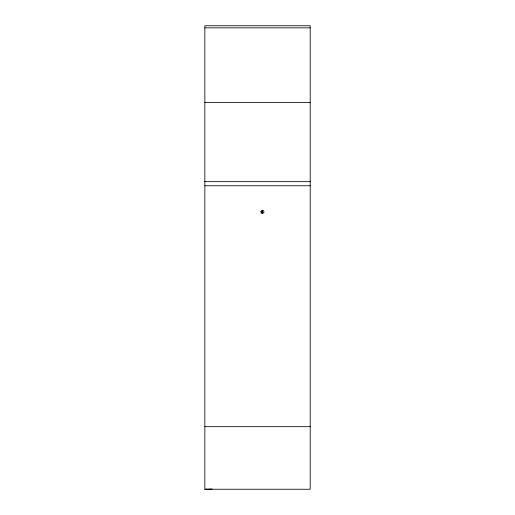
<?xml version="1.0" encoding="UTF-8"?>
<svg xmlns="http://www.w3.org/2000/svg" width="515" height="515" viewBox="0 0 515 515"><rect width="100%" height="100%" fill="white"/><g stroke="black" fill="none" stroke-linecap="round" stroke-linejoin="round"><path stroke-width="0.77" d="M204.854 489.25L310.197 489.25L310.197 25.75L204.854 25.75L204.854 489.25L212.096 488.993M204.854 27.855L310.197 27.855M204.854 102.556L310.197 102.556M204.803 181.653L310.197 181.653M204.854 185.754L310.197 185.754M260.951 211.774L262.457 211.774M204.854 426.69L310.197 426.69M262.457 210.268L262.457 213.281M261.704 213.081A1.506 1.506 0 0 0 263.963 211.774A1.506 1.506 0 0 0 261.704 210.468A1.506 1.506 0 0 0 261.704 213.081"/></g></svg>
